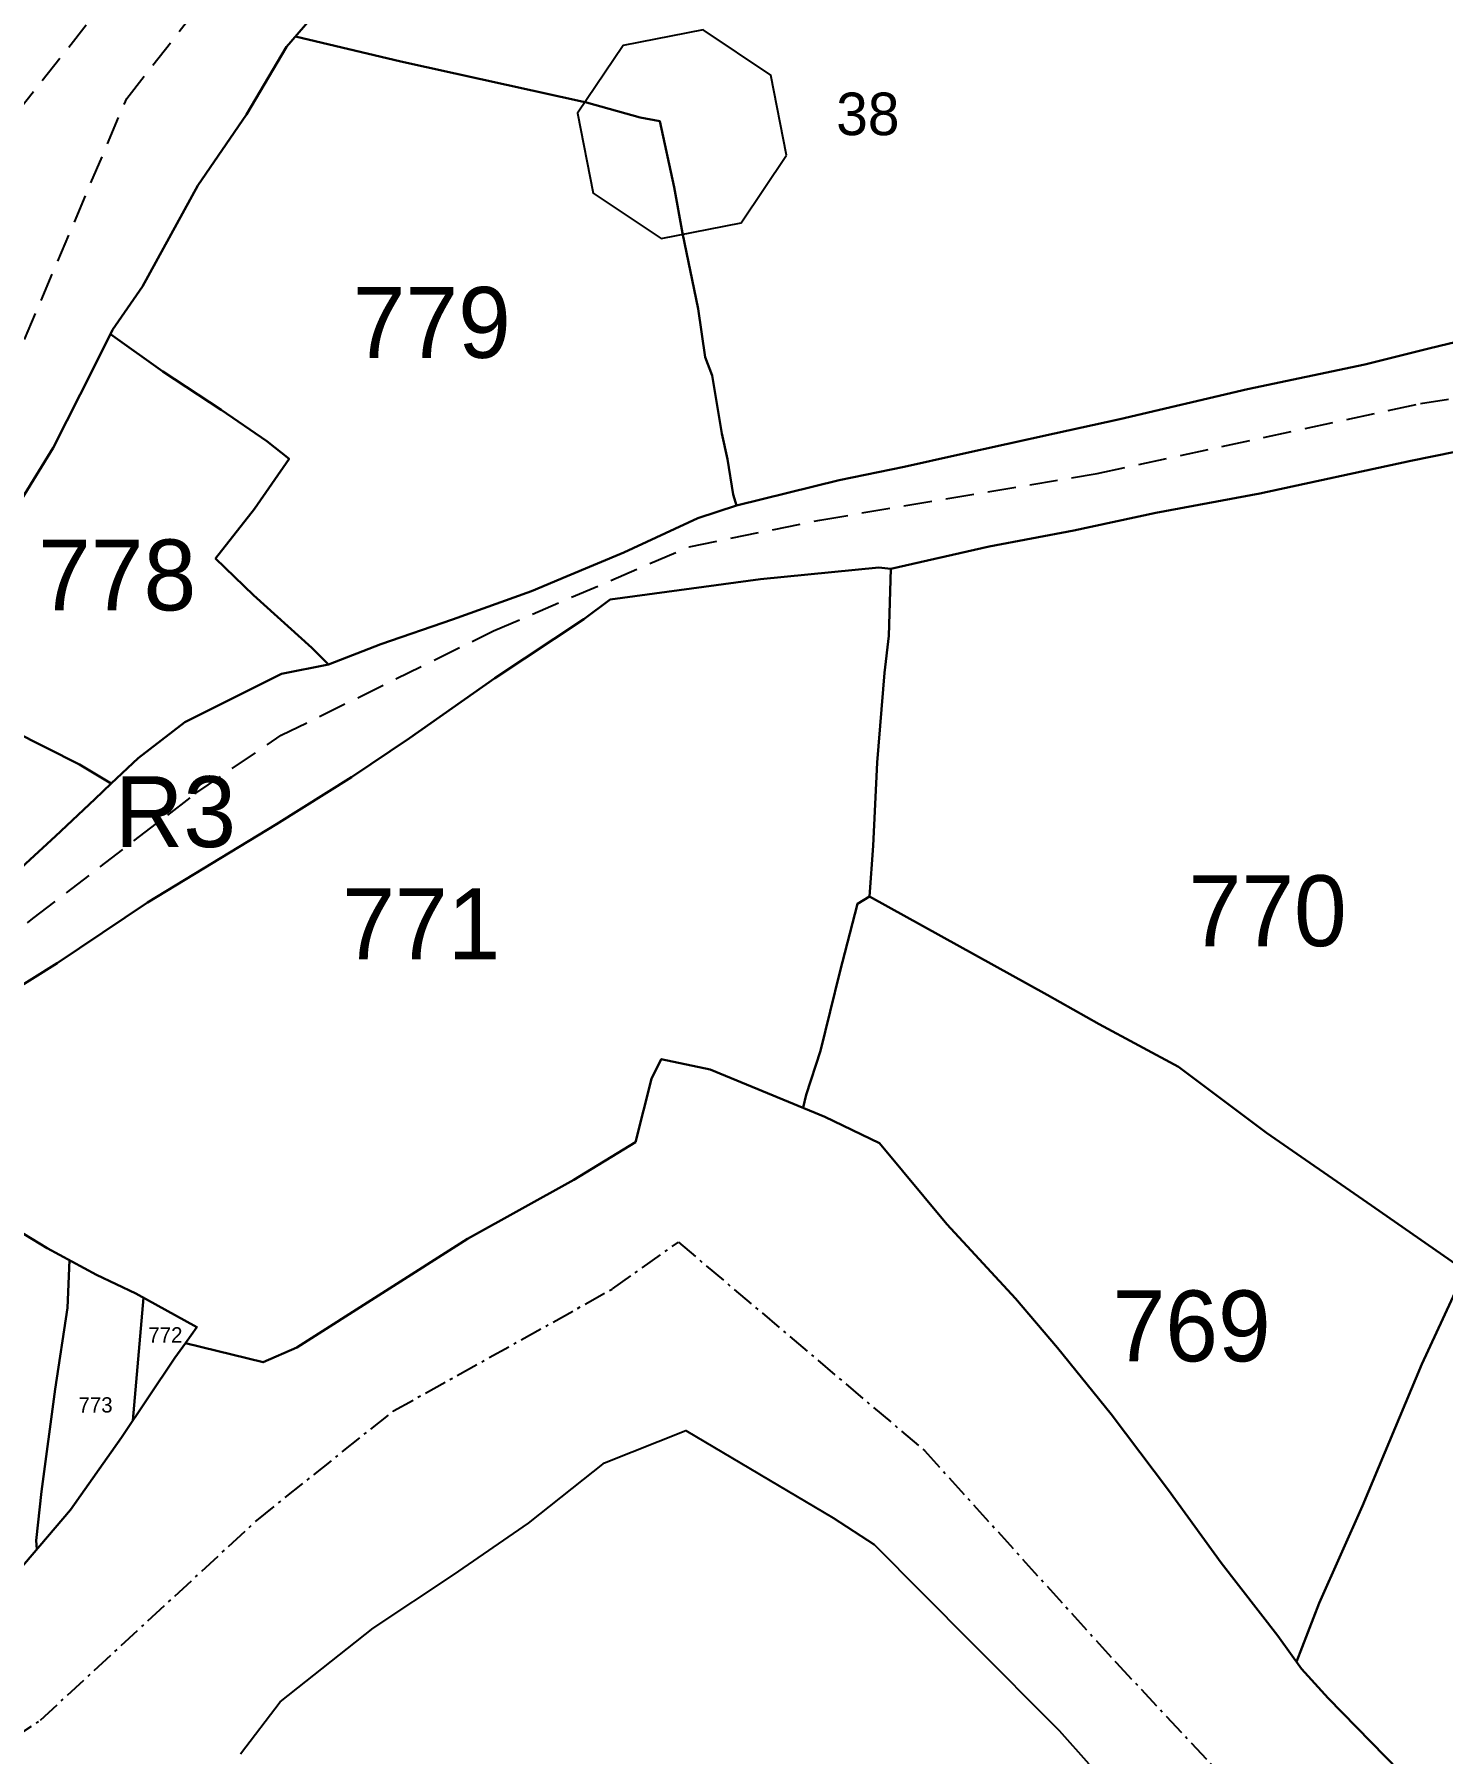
# Model space of a CAD drawing. Header units: millimetres. Extents: x -6521 to 1064, y -7 to 2171.
# Drawn here: x 231.9 to 281.5, y 356.7 to 417.4 of the extents above; entities that cross this region are included whole.
import ezdxf

# ---------------------------------------------------------------- set-up
doc = ezdxf.new("R2010")
doc.units = ezdxf.units.MM
for name, pattern in [('10b013', [61.087, 39.624, -9.906, 1.651, -9.906]), ('ACAD_ISO02W100', [15, 12, -3]), ('DASHED', [0.75, 0.5, -0.25])]:
    doc.linetypes.add(name, pattern=pattern)
for name, color, linetype in [('Image', 7, 'Continuous'), ('Line_River', 5, 'Continuous'), ('Line_Road', 250, 'ACAD_ISO02W100'), ('Sym_Traverse_Stone', 5, 'Continuous'), ('Text_Traverse_Stone_No', 1, 'Continuous')]:
    doc.layers.add(name, color=color, linetype=linetype)
doc.layers.add('Poly_Survey_Bndry', color=250, linetype='Continuous', lineweight=30)
doc.layers.add('Text_Survey_No', color=250, linetype='Continuous', lineweight=0)
doc.layers.add('Poly_Village_Bndry', color=7, linetype='Continuous', true_color=0x000000)
doc.styles.get("Standard").update_dxf_attribs({"font": 'Sakal_Marathi_N_Ship.TTF'})
picture_1 = doc.add_image_def('image1.jpg', size_in_pixel=(14525, 10936))

# ---------------------------------------------------------------- blocks, each defined once
blk = doc.blocks.new('Sym_Traverse_Stone')
at = {"layer": 'Sym_Traverse_Stone'}
blk.add_lwpolyline([(3.223, -0.65), (2.739, 1.819), (0.65, 3.223), (-1.819, 2.739), (-3.223, 0.65), (-2.739, -1.819), (-0.65, -3.223), (1.819, -2.739)], close=True, dxfattribs=at)

msp = doc.modelspace()

# ---------------------------------------------------------------- linework, layer by layer
at = {"layer": 'Line_River', "linetype": '10b013', "ltscale": 0.02}
msp.add_lwpolyline([(216.079, 349.947), (226.794, 354.437), (232.072, 357.927), (239.693, 364.967), (244.514, 368.826), (252.235, 373.127), (254.561, 374.78), (263.24, 367.429), (270, 359.952), (277.216, 352.234), (281.123, 348.855), (291.8, 343.571)], dxfattribs=at)
at = {"layer": 'Line_Road', "linetype": 'DASHED', "ltscale": 2}
for points in [[(268.148, 441.997), (261.875, 439.222), (252.114, 434.496), (242.899, 427.699), (237.41, 422.395), (231.234, 414.601), (224.6, 397.922), (218.065, 374.235), (213.337, 357.974)], [(217.617, 357.422), (217.439, 358.239), (220.681, 371.073), (224.054, 384.062), (227.404, 396.94), (235.107, 415.1), (239.427, 420.615), (245.63, 426.359), (254.212, 431.74), (262.428, 435.651), (275.774, 440.543), (275.774, 440.543)], [(225.745, 381.367), (231.796, 386.185), (237.584, 390.631), (240.56, 392.654), (248.042, 396.331), (254.941, 399.3), (259.552, 400.24), (269.33, 401.886), (280.726, 404.345), (290.594, 405.909), (301.578, 408.179), (311.422, 411.107), (322.665, 414.227), (338.801, 420.905), (347.091, 424.73)]]:
    msp.add_lwpolyline(points, dxfattribs=at)
at = {"layer": 'Poly_Survey_Bndry'}
for points in [[(231.414, 400.985), (232.512, 402.791), (233.954, 405.621), (234.609, 406.943), (235.662, 408.475), (237.619, 412.041), (239.329, 414.538), (240.743, 416.923), (242.168, 418.58)], [(241.056, 417.287), (244.776, 416.414), (251.316, 414.958), (253.212, 414.429), (253.904, 414.3), (254.416, 411.977), (254.701, 410.358), (255.258, 407.689), (255.508, 405.979), (255.749, 405.343), (256.095, 403.292), (256.29, 402.392), (256.498, 401.146), (256.609, 400.757)], [(234.537, 406.798), (236.385, 405.481), (238.44, 404.125), (240.05, 403.026), (240.833, 402.397), (239.618, 400.635), (238.241, 398.889), (239.58, 397.589), (241.635, 395.732), (242.218, 395.15), (244.072, 395.861), (246.593, 396.73), (249.379, 397.727), (250.635, 398.256), (252.637, 399.101), (255.249, 400.311), (256.609, 400.757), (260.235, 401.646), (262.52, 402.112), (264.419, 402.543), (267.823, 403.297), (270.129, 403.795), (274.633, 404.858), (278.765, 405.731), (281.027, 406.286), (286.629, 407.641)], [(225.241, 379.354), (226.883, 380.568), (229.062, 382.202), (230.896, 383.513), (232.66, 384.619), (235.845, 386.76), (240.39, 389.521), (243.029, 391.178), (245.08, 392.549), (248.085, 394.669), (251.232, 396.751), (252.155, 397.433), (257.46, 398.158), (261.625, 398.572), (262.052, 398.523), (265.523, 399.308), (268.5, 399.872), (271.393, 400.492), (275.06, 401.178), (280.387, 402.323), (286.635, 403.6)], [(262.052, 398.523), (261.98, 396.157), (261.825, 394.856), (261.567, 391.689), (261.424, 388.752), (261.302, 386.961), (267.569, 383.494), (269.395, 382.467), (272.2, 380.96), (275.295, 378.637), (278.844, 376.175), (281.979, 374.001)], [(242.218, 395.15), (240.572, 394.815), (237.161, 393.111), (235.511, 391.849), (234.564, 390.951)], [(226.261, 383.426), (228.177, 384.875), (229.955, 386.561), (231.555, 388.125), (232.599, 389.091), (233.983, 390.399), (234.564, 390.951), (233.438, 391.621), (231.068, 392.824), (229.403, 393.683), (229.129, 393.767)], [(261.302, 386.961), (260.874, 386.711), (260.252, 384.302), (259.574, 381.519), (259.066, 379.969), (258.957, 379.521)], [(231.233, 363.119), (233.131, 365.345), (234.924, 367.888), (236.8, 370.695), (237.181, 371.221), (239.921, 370.541), (241.102, 371.067), (247.124, 374.893), (250.874, 376.978), (253.044, 378.301), (253.616, 380.539), (253.956, 381.233), (255.683, 380.87), (259.727, 379.203), (261.655, 378.269), (264.024, 375.409), (266.453, 372.797), (267.931, 371.049), (269.818, 368.713), (271.843, 366.032), (273.702, 363.474), (275.704, 360.899), (276.531, 359.737), (277.472, 358.695), (279.988, 356.13)], [(237.181, 371.221), (237.584, 371.786), (235.428, 372.963), (234.043, 373.621), (232.304, 374.567), (228.772, 376.7)], [(233.086, 374.142), (233.021, 372.466), (232.58, 369.589), (232.1, 365.992), (231.921, 364.256), (231.94, 363.949)], [(282.33, 373.829), (280.78, 370.475), (278.685, 365.48), (277.161, 362.052), (276.361, 359.975)], [(235.698, 372.815), (235.321, 368.485)]]:
    msp.add_lwpolyline(points, dxfattribs=at)
at = {"layer": 'Poly_Village_Bndry'}
msp.add_lwpolyline([(239.126, 356.737), (240.525, 358.573), (243.804, 361.169), (246.627, 363.042), (249.274, 364.87), (251.951, 367.001), (254.824, 368.135), (260.023, 365.058), (261.46, 364.123), (264.9, 360.658), (267.982, 357.554), (269.037, 356.379)], dxfattribs=at)

# ---------------------------------------------------------------- block references
at = {"layer": 'Sym_Traverse_Stone', "xscale": 1.142865619639545, "yscale": 1.142865619639545, "zscale": 1.142865619639545}
msp.add_blockref('Sym_Traverse_Stone', (254.692, 413.848), dxfattribs=at)

# ---------------------------------------------------------------- texts
at = {"layer": 'Text_Survey_No', "attachment_point": 1}
for s, insert, char_height in [('\\fSakal Marathi;779', (243.075, 408.459), 2.5), ('\\fSakal Marathi;778', (231.983, 399.554), 2.5), ('R3', (234.69, 391.208), 2.5), ('\\fSakal Marathi;770', (272.551, 387.715), 2.5), ('\\fSakal Marathi;771', (242.707, 387.254), 2.5), ('\\fSakal Marathi;769', (269.87, 373.075), 2.5), ('\\fSakal Marathi;772', (235.871, 371.779), 0.53947), ('\\fSakal Marathi;773', (233.407, 369.31), 0.53947)]:
    msp.add_mtext(s, dxfattribs=dict(at, insert=insert, char_height=char_height))
at = {"layer": 'Text_Traverse_Stone_No', "linetype": 'DASHED', "insert": (260.126, 415.312), "char_height": 1.5, "attachment_point": 1}
msp.add_mtext('\\fSakal Marathi;38', dxfattribs=at)

# ---------------------------------------------------------------- pictures from other files: only their frames are drawn
at = {"layer": 'Image'}
image = msp.add_image(picture_1, insert=(0, 0), size_in_units=(922.339, 694.437), dxfattribs=at)
image.dxf.flags = 7

doc.saveas('drawing.dxf')
